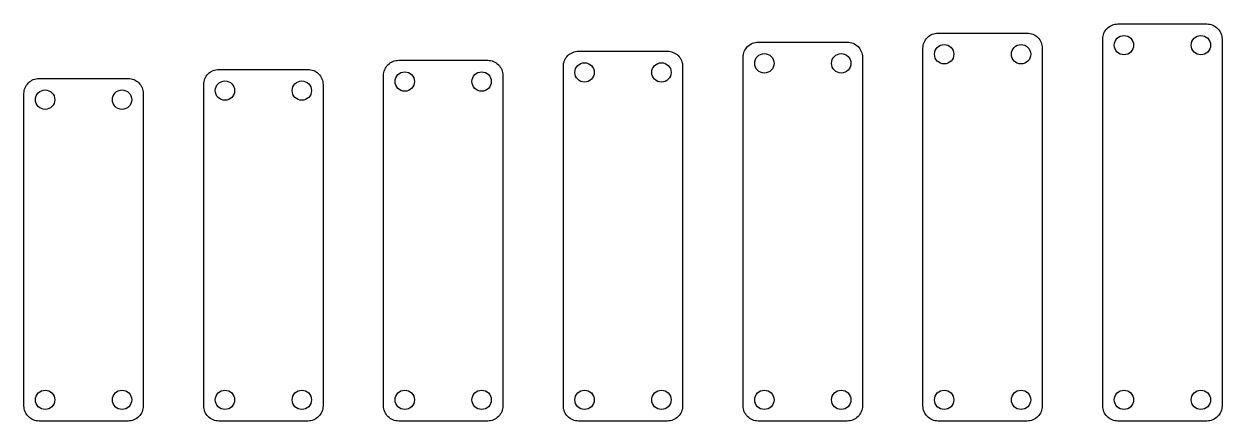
# Model space of a CAD drawing. Header units: millimetres. Extents: x -198 to 198, y -61 to 70.
import ezdxf

# ---------------------------------------------------------------- set-up
doc = ezdxf.new("R2010")
doc.units = ezdxf.units.MM
doc.layers.get('0').update_dxf_attribs({"linetype": 'CONTINUOUS'})

msp = doc.modelspace()

# ---------------------------------------------------------------- linework, layer by layer
for points in [[(158.5, 65.055, -0.4142136), (163.5, 70.055), (192.9, 70.055, -0.4142136), (197.9, 65.055), (197.9, -56.055, -0.4142136), (192.9, -61.055), (163.5, -61.055, -0.4142136), (158.5, -56.055)], [(74.1, 64.055, -0.4142136), (79.1, 59.055), (79.1, -56.055, -0.4142136), (74.1, -61.055), (44.7, -61.055, -0.4142136), (39.7, -56.055), (39.7, 59.055, -0.4142136), (44.7, 64.055)], [(99.1, 62.055, -0.4142136), (104.1, 67.055), (133.5, 67.055, -0.4142136), (138.5, 62.055), (138.5, -56.055, -0.4142136), (133.5, -61.055), (104.1, -61.055, -0.4142136), (99.1, -56.055)], [(14.7, 61.055, -0.4142136), (19.7, 56.055), (19.7, -56.055, -0.4142136), (14.7, -61.055), (-14.7, -61.055, -0.4142136), (-19.7, -56.055), (-19.7, 56.055, -0.4142136), (-14.7, 61.055)], [(-79.1, 53.055, -0.4142136), (-74.1, 58.055), (-44.7, 58.055, -0.4142136), (-39.7, 53.055), (-39.7, -56.055, -0.4142136), (-44.7, -61.055), (-74.1, -61.055, -0.4142136), (-79.1, -56.055)], [(-197.9, 47.055, -0.4142136), (-192.9, 52.055), (-163.5, 52.055, -0.4142136), (-158.5, 47.055), (-158.5, -56.055, -0.4142136), (-163.5, -61.055), (-192.9, -61.055, -0.4142136), (-197.9, -56.055)], [(-104.1, 55.055, -0.4142136), (-99.1, 50.055), (-99.1, -56.055, -0.4142136), (-104.1, -61.055), (-133.5, -61.055, -0.4142136), (-138.5, -56.055), (-138.5, 50.055, -0.4142136), (-133.5, 55.055)]]:
    msp.add_lwpolyline(points, format="xyb", close=True)
for centre in [(165.5, 63.055), (190.9, 63.055), (46.7, 57.055), (72.1, 57.055), (106.1, 60.055), (131.5, 60.055), (-12.7, 54.055), (12.7, 54.055), (-72.1, 51.055), (-46.7, 51.055), (-190.9, 45.055), (-165.5, 45.055), (-131.5, 48.055), (-106.1, 48.055), (-190.9, -54.055), (-165.5, -54.055), (-131.5, -54.055), (-106.1, -54.055), (-72.1, -54.055), (-46.7, -54.055), (-12.7, -54.055), (12.7, -54.055), (46.7, -54.055), (72.1, -54.055), (106.1, -54.055), (131.5, -54.055), (165.5, -54.055), (190.9, -54.055)]:
    msp.add_circle(centre, 3.2)

doc.saveas('drawing.dxf')
